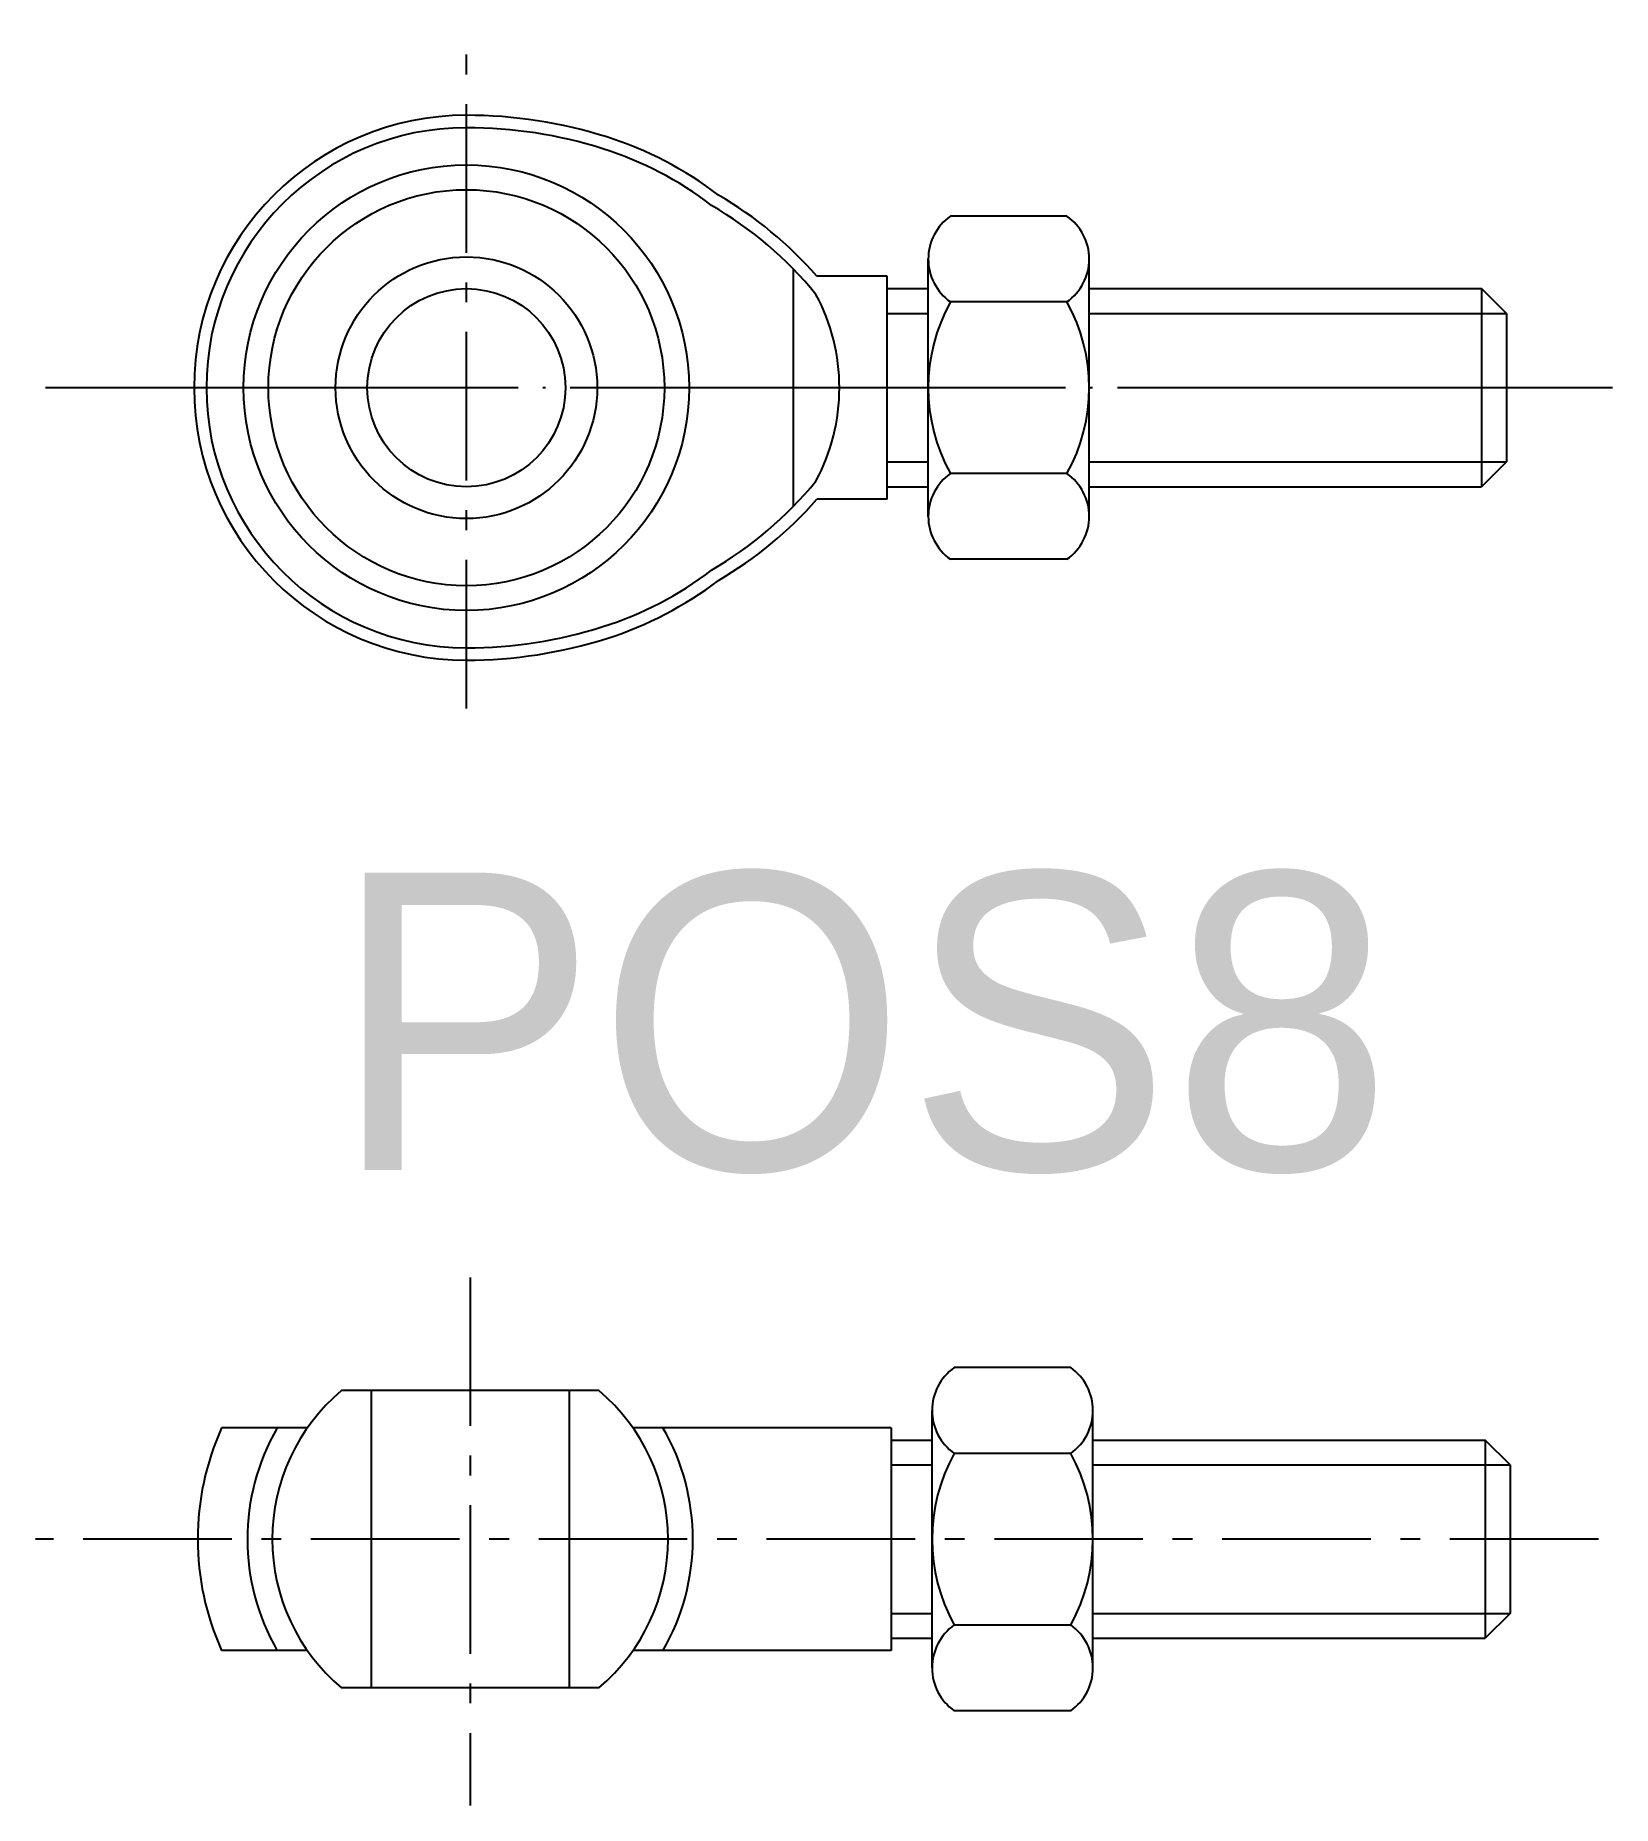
# Model space of a CAD drawing. Extents: x 559.9 to 623.6, y 889.3 to 960.7.
import ezdxf

# ---------------------------------------------------------------- set-up
doc = ezdxf.new("R2010")
doc.units = 0
doc.header["$MEASUREMENT"] = 0
doc.linetypes.add('CENTER', pattern=[22, 20, -1, 0, -1])
doc.linetypes.add('SCENTER', pattern=[9.2, 6, -1.2, 0.8, -1.2])
for name, color, linetype in [('CEN', 1, 'CENTER'), ('CON', 2, 'CONTINUOUS'), ('SCEN', 1, 'SCENTER'), ('UTI', 7, 'CONTINUOUS')]:
    doc.layers.add(name, color=color, linetype=linetype)

msp = doc.modelspace()

# ---------------------------------------------------------------- linework, layer by layer
at = {"layer": 'CEN'}
msp.add_line((623.55, 946.519), (560.259, 946.519), dxfattribs=at)
at = {"layer": 'CON'}
for p, q in [((601.513, 953.447), (596.813, 953.447)), ((595.913, 941.321), (595.913, 951.717)), ((602.413, 941.321), (602.413, 951.717)), ((602.413, 941.321), (602.413, 951.717)), ((590.475, 941.738), (590.475, 951.3)), ((594.259, 951.019), (591.415, 951.019)), ((594.259, 942.019), (594.259, 951.019)), ((594.259, 950.519), (595.913, 950.519)), ((601.513, 949.983), (596.813, 949.983)), ((602.413, 950.519), (618.257, 950.519)), ((619.259, 949.517), (618.257, 950.519)), ((618.257, 950.519), (618.257, 942.519)), ((619.259, 949.517), (619.259, 943.521)), ((619.259, 943.521), (618.257, 942.519)), ((601.513, 943.055), (596.813, 943.055)), ((594.259, 942.519), (595.913, 942.519)), ((602.413, 942.519), (618.257, 942.519)), ((594.259, 942.019), (591.415, 942.019)), ((601.513, 939.591), (596.813, 939.591)), ((601.665, 906.953), (596.965, 906.953)), ((582.611, 906.024), (572.211, 906.024)), ((573.411, 906.024), (573.411, 894.024)), ((581.411, 906.024), (581.411, 894.024)), ((596.065, 894.826), (596.065, 905.223)), ((602.565, 894.826), (602.565, 905.223)), ((602.565, 894.826), (602.565, 905.223)), ((570.803, 904.524), (567.374, 904.524)), ((594.411, 904.524), (584.019, 904.524)), ((594.411, 904.524), (594.411, 895.524)), ((594.411, 904.024), (596.065, 904.024)), ((601.665, 903.488), (596.965, 903.488)), ((602.565, 904.024), (618.409, 904.024)), ((618.409, 904.024), (618.409, 896.024)), ((619.411, 903.023), (618.409, 904.024)), ((619.411, 903.023), (619.411, 897.026)), ((601.665, 896.56), (596.965, 896.56)), ((619.411, 897.026), (618.409, 896.024)), ((594.411, 896.024), (596.065, 896.024)), ((602.565, 896.024), (618.409, 896.024)), ((570.803, 895.524), (567.374, 895.524)), ((594.411, 895.524), (584.019, 895.524)), ((582.611, 894.024), (572.211, 894.024)), ((601.665, 893.096), (596.965, 893.096))]:
    msp.add_line(p, q, dxfattribs=at)
for points in [[(591.415, 951.019, 0.081238), (587.441, 954.297, 0.086691), (582.927, 956.644, 0.076767), (577.259, 957.519, 0.076767)], [(577.259, 936.019, 0.076767), (582.776, 936.871, 0.087241), (587.162, 939.157, 0.090304), (591.378, 942.749, 0.123389), (592.323, 946.519, 0.123389), (591.378, 950.289, 0.090304), (587.162, 953.881, 0.087241), (582.776, 956.167, 0.076767), (577.259, 957.019, 0.076767)], [(577.259, 935.519, 0.076767), (582.927, 936.394, 0.086691), (587.441, 938.741, 0.081238), (591.415, 942.019, 0.124852)]]:
    msp.add_lwpolyline(points, format="xyb", dxfattribs=at)
for radius in [8.995, 7.995, 5.283, 4]:
    msp.add_circle((577.259, 946.519), radius, dxfattribs=at)
for centre, radius, start, end in [((577.259, 946.519), 11, 90, 270), ((577.259, 946.519), 10.5, 90, 270), ((598.029, 951.715), 2.117, 125.0858, 234.9142), ((600.296, 951.715), 2.117, 305.0858, 54.9142), ((603.029, 946.519), 7.117, 150.87222, 209.12778), ((595.296, 946.519), 7.117, 330.87222, 29.12778), ((598.029, 941.323), 2.117, 125.0858, 234.9142), ((600.296, 941.323), 2.117, 305.0858, 54.9142), ((598.181, 905.221), 2.117, 125.0858, 234.9142), ((600.448, 905.221), 2.117, 305.0858, 54.9142), ((577.255, 900.024), 7.838, 130.05222, 229.94778), ((577.567, 900.024), 7.838, 310.05222, 49.94778), ((577.411, 900.024), 11, 155.85226, 204.14774), ((577.411, 900.024), 8.995, 149.98015, 210.01985), ((577.411, 900.024), 8.995, 329.98015, 30.01985), ((603.181, 900.024), 7.117, 150.87222, 209.12778), ((595.448, 900.024), 7.117, 330.87222, 29.12778), ((598.181, 894.828), 2.117, 125.0858, 234.9142), ((600.448, 894.828), 2.117, 305.0858, 54.9142)]:
    msp.add_arc(centre, radius, start, end, dxfattribs=at)
at = {"layer": 'SCEN'}
for p, q in [((577.259, 933.569), (577.259, 960.745)), ((577.411, 910.598), (577.411, 889.268)), ((622.981, 900.024), (559.854, 900.024))]:
    msp.add_line(p, q, dxfattribs=at)
at = {"layer": 'UTI'}
for p, q in [((594.259, 949.517), (595.913, 949.517)), ((602.413, 949.517), (619.259, 949.517)), ((594.259, 943.521), (595.913, 943.521)), ((602.413, 943.521), (619.259, 943.521)), ((594.411, 903.023), (596.065, 903.023)), ((602.565, 903.023), (619.411, 903.023)), ((594.411, 897.026), (596.065, 897.026)), ((602.565, 897.026), (619.411, 897.026))]:
    msp.add_line(p, q, dxfattribs=at)

# ---------------------------------------------------------------- texts
msp.add_text('POS8', height=12, dxfattribs=at).set_placement((571.838, 914.936))

doc.saveas('drawing.dxf')
